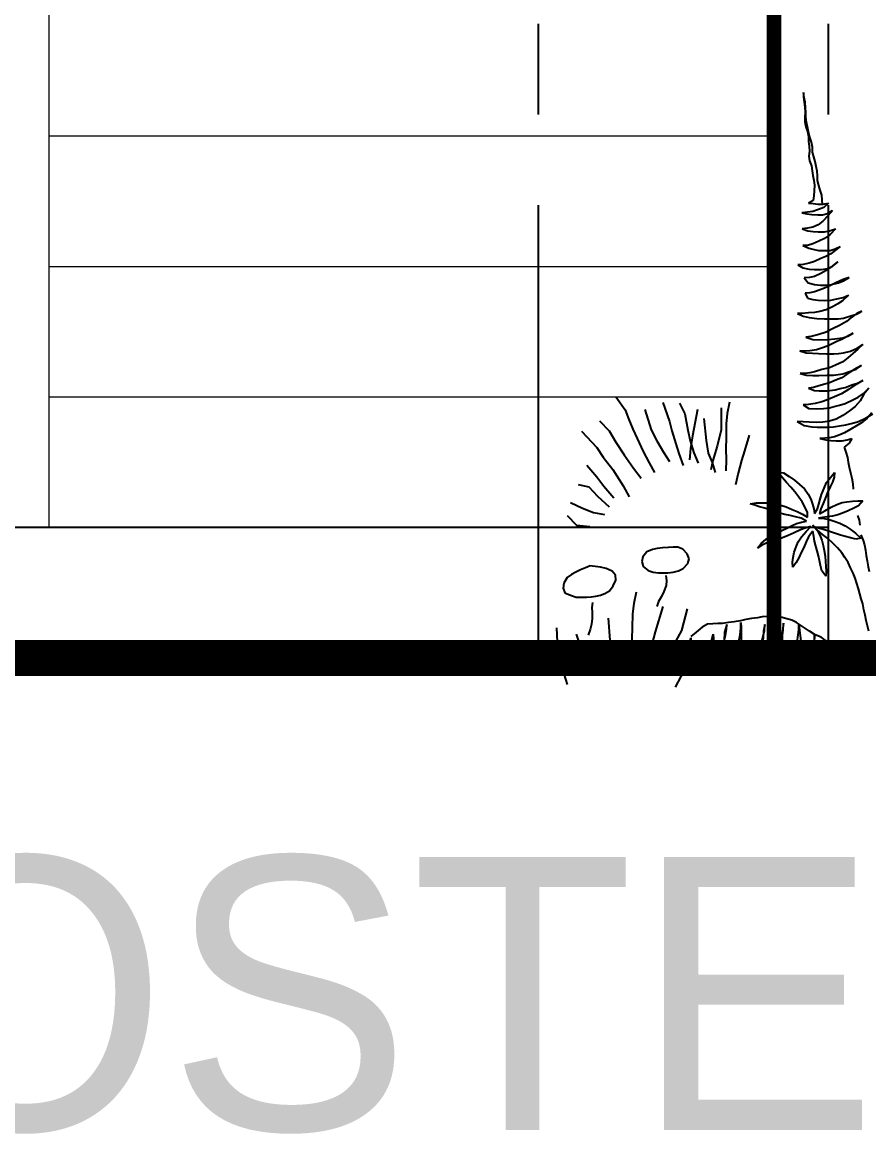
# Model space of a CAD drawing. Header units: metres. Extents: x -58 to 722, y -1100 to 345.
# Drawn here: x 24.324 to 25.492, y 103.315 to 104.849 of the extents above; entities that cross this region are included whole.
import ezdxf

# ---------------------------------------------------------------- set-up
doc = ezdxf.new("R2010")
doc.units = ezdxf.units.M
doc.header["$MEASUREMENT"] = 0
for name, pattern in [('CENTER2', [1.125, 0.75, -0.125, 0.125, -0.125]), ('CENTERX2', [4, 2.5, -0.5, 0.5, -0.5]), ('HIDDEN2', [0.1875, 0.125, -0.0625])]:
    doc.linetypes.add(name, pattern=pattern)
doc.layers.add('FSR_ARQ_002MURO', color=150, linetype='Continuous', lineweight=30)
for name, color, linetype in [('FSR_ARQ_005VEGETACION', 64, 'Continuous'), ('FSR_ARQ_007PROYECCIONES', 200, 'HIDDEN2'), ('FSR_ARQ_009ESCALERA', 40, 'Continuous'), ('FSR_ARQ_014TEXTOS', 142, 'Continuous'), ('FSR_ARQ_016EJES', 135, 'CENTER2')]:
    doc.layers.add(name, color=color, linetype=linetype)
doc.styles.add('ESPACIOS', font='GOTHIC.TTF')

# ---------------------------------------------------------------- blocks, each defined once
blk = doc.blocks.new('arbustos 01')
at = {"layer": 'FSR_ARQ_005VEGETACION', "color": 103}
for p, q in [((189.2537, -31.2248), (189.2548, -31.2167)), ((189.2548, -31.2167), (189.2551, -31.2241)), ((189.2515, -31.247), (189.2516, -31.2398)), ((189.2516, -31.2398), (189.2526, -31.2319)), ((189.2528, -31.2396), (189.2525, -31.2471)), ((189.2526, -31.2319), (189.2537, -31.2248)), ((189.2539, -31.2319), (189.2528, -31.2396)), ((189.2551, -31.2241), (189.2539, -31.2319)), ((189.2505, -31.2622), (189.2514, -31.2545)), ((189.2514, -31.2545), (189.2515, -31.247)), ((189.2525, -31.2471), (189.253, -31.2545)), ((189.253, -31.2545), (189.2529, -31.262)), ((189.2472, -31.2773), (189.2486, -31.2698)), ((189.2486, -31.2698), (189.2505, -31.2622)), ((189.2512, -31.2695), (189.2489, -31.2768)), ((189.2529, -31.262), (189.2512, -31.2695)), ((189.2427, -31.2933), (189.245, -31.2852)), ((189.245, -31.2852), (189.2472, -31.2773)), ((189.2472, -31.2845), (189.247, -31.2919)), ((189.2489, -31.2768), (189.2472, -31.2845)), ((189.2409, -31.3082), (189.2412, -31.3008)), ((189.2412, -31.3008), (189.2427, -31.2933)), ((189.2462, -31.2994), (189.2457, -31.3069)), ((189.2457, -31.3069), (189.2468, -31.3146)), ((189.247, -31.2919), (189.2462, -31.2994)), ((189.2355, -31.3302), (189.2372, -31.3228)), ((189.2372, -31.3228), (189.2393, -31.3154)), ((189.2393, -31.3154), (189.2409, -31.3082)), ((189.2459, -31.3218), (189.2425, -31.3292)), ((189.2468, -31.3146), (189.2459, -31.3218)), ((189.2336, -31.3449), (189.234, -31.3377)), ((189.234, -31.3377), (189.2355, -31.3302)), ((189.2416, -31.3368), (189.2405, -31.3443)), ((189.2425, -31.3292), (189.2416, -31.3368)), ((189.2312, -31.3595), (189.2332, -31.352)), ((189.2332, -31.352), (189.2336, -31.3449)), ((189.2392, -31.3516), (189.2382, -31.3591)), ((189.2382, -31.3591), (189.2388, -31.3678)), ((189.2405, -31.3443), (189.2392, -31.3516)), ((189.2263, -31.3817), (189.2269, -31.3745)), ((189.2269, -31.3745), (189.2295, -31.3669)), ((189.2295, -31.3669), (189.2312, -31.3595)), ((189.2388, -31.3678), (189.2392, -31.3755)), ((189.2392, -31.3755), (189.2403, -31.3827)), ((189.2246, -31.3883), (189.2168, -31.3865)), ((189.2168, -31.3865), (189.2239, -31.3931)), ((189.2239, -31.3931), (189.2319, -31.3961)), ((189.2327, -31.3879), (189.2246, -31.3883)), ((189.2257, -31.389), (189.2263, -31.3817)), ((189.2402, -31.387), (189.2327, -31.3879)), ((189.2474, -31.3868), (189.2402, -31.387)), ((189.2403, -31.3827), (189.2474, -31.3868)), ((189.2179, -31.4026), (189.2105, -31.3979)), ((189.2105, -31.3979), (189.2169, -31.4053)), ((189.2169, -31.4053), (189.2255, -31.414)), ((189.226, -31.4044), (189.2179, -31.4026)), ((189.2331, -31.4047), (189.226, -31.4044)), ((189.2319, -31.3961), (189.2407, -31.3992)), ((189.2419, -31.4041), (189.2331, -31.4047)), ((189.2407, -31.3992), (189.2488, -31.4005)), ((189.2497, -31.4032), (189.2419, -31.4041)), ((189.2488, -31.4005), (189.2576, -31.4014)), ((189.2576, -31.4014), (189.2497, -31.4032)), ((189.215, -31.4289), (189.206, -31.4259)), ((189.206, -31.4259), (189.2141, -31.4345)), ((189.2255, -31.414), (189.2326, -31.4197)), ((189.2326, -31.4197), (189.2407, -31.4233)), ((189.2407, -31.4233), (189.2489, -31.4249)), ((189.2571, -31.426), (189.2485, -31.4288)), ((189.2489, -31.4249), (189.2571, -31.426)), ((189.2141, -31.4345), (189.2227, -31.4408)), ((189.2229, -31.4305), (189.215, -31.4289)), ((189.2227, -31.4408), (189.2314, -31.445)), ((189.2323, -31.4308), (189.2229, -31.4305)), ((189.2403, -31.4301), (189.2323, -31.4308)), ((189.2485, -31.4288), (189.2403, -31.4301)), ((189.2066, -31.4568), (189.1985, -31.4531)), ((189.1985, -31.4531), (189.2057, -31.4587)), ((189.2057, -31.4587), (189.213, -31.4643)), ((189.2139, -31.459), (189.2066, -31.4568)), ((189.2221, -31.4594), (189.2139, -31.459)), ((189.2314, -31.4592), (189.2221, -31.4594)), ((189.2314, -31.445), (189.2404, -31.4489)), ((189.2387, -31.4579), (189.2314, -31.4592)), ((189.2468, -31.4557), (189.2387, -31.4579)), ((189.2404, -31.4489), (189.2486, -31.4517)), ((189.2558, -31.4513), (189.2468, -31.4557)), ((189.2486, -31.4517), (189.2558, -31.4513)), ((189.2102, -31.483), (189.2021, -31.4764)), ((189.2021, -31.4764), (189.2093, -31.4822)), ((189.213, -31.4643), (189.2205, -31.4683)), ((189.2205, -31.4683), (189.2285, -31.4717)), ((189.2285, -31.4717), (189.2382, -31.4761)), ((189.2382, -31.4761), (189.2463, -31.4786)), ((189.2093, -31.4822), (189.22, -31.49)), ((189.218, -31.4866), (189.2102, -31.483)), ((189.2272, -31.4882), (189.218, -31.4866)), ((189.22, -31.49), (189.2283, -31.4942)), ((189.2382, -31.4884), (189.2272, -31.4882)), ((189.2283, -31.4942), (189.2378, -31.4988)), ((189.2464, -31.488), (189.2382, -31.4884)), ((189.2463, -31.4786), (189.2554, -31.4806)), ((189.256, -31.486), (189.2464, -31.488)), ((189.2554, -31.4806), (189.2636, -31.4814)), ((189.2636, -31.4814), (189.256, -31.486)), ((189.1938, -31.5059), (189.185, -31.5008)), ((189.185, -31.5008), (189.1943, -31.5038)), ((189.2015, -31.5086), (189.1938, -31.5059)), ((189.1943, -31.5038), (189.2052, -31.509)), ((189.2139, -31.5116), (189.2015, -31.5086)), ((189.2052, -31.509), (189.2135, -31.513)), ((189.2212, -31.5122), (189.2139, -31.5116)), ((189.2288, -31.5123), (189.2212, -31.5122)), ((189.2382, -31.5113), (189.2288, -31.5123)), ((189.2378, -31.4988), (189.2455, -31.5006)), ((189.2478, -31.5087), (189.2382, -31.5113)), ((189.2455, -31.5006), (189.2539, -31.5012)), ((189.2539, -31.5012), (189.2478, -31.5087)), ((189.1943, -31.531), (189.186, -31.5275)), ((189.186, -31.5275), (189.1951, -31.5362)), ((189.2135, -31.513), (189.2227, -31.5167)), ((189.2227, -31.5167), (189.2309, -31.5202)), ((189.2309, -31.5202), (189.238, -31.5227)), ((189.238, -31.5227), (189.2452, -31.5239)), ((189.2452, -31.5239), (189.2525, -31.5245)), ((189.2525, -31.5245), (189.2488, -31.5323)), ((189.2039, -31.5334), (189.1943, -31.531)), ((189.1951, -31.5362), (189.2024, -31.5411)), ((189.2024, -31.5411), (189.2095, -31.5453)), ((189.2129, -31.5352), (189.2039, -31.5334)), ((189.2095, -31.5453), (189.2204, -31.55)), ((189.222, -31.5359), (189.2129, -31.5352)), ((189.2324, -31.5355), (189.222, -31.5359)), ((189.2404, -31.5342), (189.2324, -31.5355)), ((189.2488, -31.5323), (189.2404, -31.5342)), ((189.1738, -31.5566), (189.1656, -31.5524)), ((189.1656, -31.5524), (189.1731, -31.5559)), ((189.1731, -31.5559), (189.1821, -31.5623)), ((189.1809, -31.5591), (189.1738, -31.5566)), ((189.1935, -31.5627), (189.1809, -31.5591)), ((189.1821, -31.5623), (189.1892, -31.5681)), ((189.2019, -31.5638), (189.1935, -31.5627)), ((189.2204, -31.55), (189.2298, -31.5525)), ((189.2347, -31.5632), (189.2229, -31.5641)), ((189.2298, -31.5525), (189.2379, -31.5542)), ((189.246, -31.5618), (189.2347, -31.5632)), ((189.2379, -31.5542), (189.247, -31.555)), ((189.2555, -31.5597), (189.246, -31.5618)), ((189.247, -31.555), (189.2567, -31.5558)), ((189.2643, -31.5556), (189.2555, -31.5597)), ((189.2567, -31.5558), (189.2643, -31.5556)), ((189.1892, -31.5681), (189.1995, -31.5744)), ((189.1995, -31.5744), (189.2092, -31.5789)), ((189.2149, -31.5641), (189.2019, -31.5638)), ((189.2092, -31.5789), (189.2204, -31.5842)), ((189.2229, -31.5641), (189.2149, -31.5641)), ((189.1867, -31.5903), (189.179, -31.5859)), ((189.179, -31.5859), (189.1889, -31.5915)), ((189.1948, -31.5931), (189.1867, -31.5903)), ((189.1889, -31.5915), (189.196, -31.5955)), ((189.2068, -31.5948), (189.1948, -31.5931)), ((189.196, -31.5955), (189.2037, -31.5987)), ((189.2177, -31.5958), (189.2068, -31.5948)), ((189.2302, -31.596), (189.2177, -31.5958)), ((189.2204, -31.5842), (189.2313, -31.588)), ((189.2406, -31.5959), (189.2302, -31.596)), ((189.2313, -31.588), (189.2429, -31.5909)), ((189.2511, -31.592), (189.2406, -31.5959)), ((189.2429, -31.5909), (189.2511, -31.592)), ((189.1724, -31.609), (189.1638, -31.6031)), ((189.1638, -31.6031), (189.1717, -31.6106)), ((189.1717, -31.6106), (189.1791, -31.617)), ((189.1831, -31.6133), (189.1724, -31.609)), ((189.1938, -31.6163), (189.1831, -31.6133)), ((189.2037, -31.5987), (189.2161, -31.6047)), ((189.2161, -31.6047), (189.2242, -31.6079)), ((189.2242, -31.6079), (189.2351, -31.6113)), ((189.2351, -31.6113), (189.2454, -31.6129)), ((189.2454, -31.6129), (189.2525, -31.6136)), ((189.2607, -31.6131), (189.251, -31.6159)), ((189.2525, -31.6136), (189.2607, -31.6131)), ((189.1791, -31.617), (189.1864, -31.6231)), ((189.1864, -31.6231), (189.1945, -31.6297)), ((189.2012, -31.6173), (189.1938, -31.6163)), ((189.1945, -31.6297), (189.2056, -31.6351)), ((189.2084, -31.6177), (189.2012, -31.6173)), ((189.2196, -31.6177), (189.2084, -31.6177)), ((189.2318, -31.617), (189.2196, -31.6177)), ((189.241, -31.6165), (189.2318, -31.617)), ((189.251, -31.6159), (189.241, -31.6165)), ((189.1744, -31.6409), (189.1662, -31.6355)), ((189.1662, -31.6355), (189.1737, -31.6398)), ((189.1737, -31.6398), (189.1852, -31.6468)), ((189.1844, -31.6448), (189.1744, -31.6409)), ((189.1944, -31.6482), (189.1844, -31.6448)), ((189.1852, -31.6468), (189.1964, -31.6542)), ((189.2016, -31.6493), (189.1944, -31.6482)), ((189.2056, -31.6351), (189.2149, -31.6389)), ((189.2149, -31.6389), (189.227, -31.6419)), ((189.227, -31.6419), (189.2379, -31.645)), ((189.2379, -31.645), (189.2451, -31.6468)), ((189.2451, -31.6468), (189.2526, -31.6477)), ((189.2598, -31.648), (189.2505, -31.6501)), ((189.2526, -31.6477), (189.2598, -31.648)), ((189.172, -31.6624), (189.164, -31.6587)), ((189.164, -31.6587), (189.1761, -31.6659)), ((189.1792, -31.6647), (189.172, -31.6624)), ((189.1761, -31.6659), (189.1859, -31.6723)), ((189.1912, -31.669), (189.1792, -31.6647)), ((189.1964, -31.6542), (189.2042, -31.6577)), ((189.2089, -31.6502), (189.2016, -31.6493)), ((189.2042, -31.6577), (189.2151, -31.6619)), ((189.2192, -31.6505), (189.2089, -31.6502)), ((189.2151, -31.6619), (189.2223, -31.6639)), ((189.2313, -31.6507), (189.2192, -31.6505)), ((189.2223, -31.6639), (189.2316, -31.6668)), ((189.2407, -31.6508), (189.2313, -31.6507)), ((189.2505, -31.6501), (189.2407, -31.6508)), ((189.1631, -31.6787), (189.155, -31.6705)), ((189.155, -31.6705), (189.1622, -31.6795)), ((189.1622, -31.6795), (189.1682, -31.6897)), ((189.1709, -31.6841), (189.1631, -31.6787)), ((189.1859, -31.6723), (189.1968, -31.679)), ((189.1987, -31.671), (189.1912, -31.669)), ((189.1968, -31.679), (189.2073, -31.6834)), ((189.2066, -31.6726), (189.1987, -31.671)), ((189.2184, -31.6743), (189.2066, -31.6726)), ((189.2308, -31.6746), (189.2184, -31.6743)), ((189.2382, -31.6741), (189.2308, -31.6746)), ((189.2316, -31.6668), (189.2396, -31.6691)), ((189.2473, -31.6704), (189.2382, -31.6741)), ((189.2396, -31.6691), (189.2473, -31.6704)), ((189.1682, -31.6897), (189.1755, -31.6982)), ((189.1782, -31.6878), (189.1709, -31.6841)), ((189.1755, -31.6982), (189.1844, -31.7048)), ((189.1911, -31.6939), (189.1782, -31.6878)), ((189.1996, -31.6964), (189.1911, -31.6939)), ((189.2079, -31.6986), (189.1996, -31.6964)), ((189.2073, -31.6834), (189.2195, -31.6885)), ((189.2153, -31.7002), (189.2079, -31.6986)), ((189.2195, -31.6885), (189.2267, -31.691)), ((189.2267, -31.691), (189.2372, -31.694)), ((189.2372, -31.694), (189.247, -31.6954)), ((189.2553, -31.696), (189.2469, -31.7015)), ((189.247, -31.6954), (189.2553, -31.696)), ((189.1561, -31.7143), (189.1488, -31.7098)), ((189.15, -31.7083), (189.1574, -31.7162)), ((189.1641, -31.7184), (189.1561, -31.7143)), ((189.1574, -31.7162), (189.1659, -31.7232)), ((189.1844, -31.7048), (189.1944, -31.7124)), ((189.1944, -31.7124), (189.2049, -31.7177)), ((189.224, -31.7014), (189.2153, -31.7002)), ((189.2353, -31.7017), (189.224, -31.7014)), ((189.2469, -31.7015), (189.2353, -31.7017)), ((189.1719, -31.7217), (189.1641, -31.7184)), ((189.1659, -31.7232), (189.1739, -31.7281)), ((189.1818, -31.7244), (189.1719, -31.7217)), ((189.1901, -31.7264), (189.1818, -31.7244)), ((189.1997, -31.7281), (189.1901, -31.7264)), ((189.2089, -31.7296), (189.1997, -31.7281)), ((189.2049, -31.7177), (189.2148, -31.7211)), ((189.2176, -31.73), (189.2089, -31.7296)), ((189.2148, -31.7211), (189.2252, -31.7224)), ((189.2268, -31.7302), (189.2176, -31.73)), ((189.2252, -31.7224), (189.2355, -31.7227)), ((189.2342, -31.7299), (189.2268, -31.7302)), ((189.2421, -31.7293), (189.2342, -31.7299)), ((189.2355, -31.7227), (189.2461, -31.7225)), ((189.2541, -31.7273), (189.2421, -31.7293)), ((189.2461, -31.7225), (189.2553, -31.722)), ((189.2646, -31.7214), (189.2541, -31.7273)), ((189.2553, -31.722), (189.2646, -31.7214))]:
    blk.add_line(p, q, dxfattribs=at)
at = {"layer": 'FSR_ARQ_005VEGETACION', "color": 104}
for p, q in [((189.3684, -31.6917), (189.3717, -31.709)), ((189.4449, -31.6932), (189.4369, -31.7097)), ((189.4707, -31.6923), (189.4602, -31.7214)), ((189.5421, -31.6843), (189.5284, -31.7034)), ((189.3717, -31.709), (189.3735, -31.725)), ((189.381, -31.7002), (189.381, -31.7343)), ((189.4077, -31.7169), (189.4041, -31.7505)), ((189.4175, -31.703), (189.425, -31.7433)), ((189.4369, -31.7097), (189.4322, -31.7345)), ((189.4979, -31.703), (189.4882, -31.7344)), ((189.5284, -31.7034), (189.5225, -31.7185)), ((189.1739, -31.7281), (189.1823, -31.733)), ((189.1823, -31.733), (189.1922, -31.7387)), ((189.3735, -31.725), (189.3737, -31.7464)), ((189.4602, -31.7214), (189.4565, -31.7358)), ((189.5167, -31.7329), (189.5101, -31.7473)), ((189.5225, -31.7185), (189.5167, -31.7329)), ((189.5676, -31.7205), (189.5526, -31.7358)), ((189.1879, -31.7493), (189.1808, -31.7473)), ((189.1808, -31.7473), (189.1851, -31.7547)), ((189.1956, -31.7508), (189.1879, -31.7493)), ((189.1922, -31.7387), (189.1993, -31.7417)), ((189.2047, -31.7509), (189.1956, -31.7508)), ((189.1993, -31.7417), (189.2075, -31.7449)), ((189.2129, -31.7507), (189.2047, -31.7509)), ((189.2075, -31.7449), (189.2148, -31.7464)), ((189.2209, -31.7496), (189.2129, -31.7507)), ((189.2148, -31.7464), (189.2223, -31.747)), ((189.2297, -31.7475), (189.2209, -31.7496)), ((189.2223, -31.747), (189.2297, -31.7475)), ((189.3382, -31.7421), (189.3453, -31.7663)), ((189.3737, -31.7464), (189.374, -31.7631)), ((189.381, -31.7343), (189.3873, -31.7593)), ((189.4041, -31.7505), (189.4009, -31.7698)), ((189.4284, -31.7511), (189.4231, -31.7696)), ((189.425, -31.7433), (189.428, -31.7627)), ((189.4322, -31.7345), (189.4284, -31.7511)), ((189.4565, -31.7358), (189.4505, -31.7558)), ((189.4796, -31.7508), (189.4695, -31.7686)), ((189.4882, -31.7344), (189.4796, -31.7508)), ((189.5101, -31.7473), (189.5007, -31.7672)), ((189.5526, -31.7358), (189.5426, -31.7529)), ((189.5951, -31.736), (189.5715, -31.7611)), ((189.1851, -31.7547), (189.1927, -31.7608)), ((189.1901, -31.7682), (189.1877, -31.7765)), ((189.1927, -31.7608), (189.1901, -31.7682)), ((189.3453, -31.7663), (189.3498, -31.781)), ((189.374, -31.7631), (189.3736, -31.7804)), ((189.3873, -31.7593), (189.3938, -31.781)), ((189.428, -31.7627), (189.4297, -31.7801)), ((189.4505, -31.7558), (189.446, -31.7702)), ((189.5007, -31.7672), (189.4913, -31.785)), ((189.5426, -31.7529), (189.5297, -31.7727)), ((189.5715, -31.7611), (189.5621, -31.7762)), ((189.1863, -31.7839), (189.185, -31.7912)), ((189.1877, -31.7765), (189.1863, -31.7839)), ((189.3498, -31.781), (189.3549, -31.8005)), ((189.3736, -31.7804), (189.374, -31.797)), ((189.395, -31.7842), (189.3905, -31.7994)), ((189.3938, -31.781), (189.3969, -31.7956)), ((189.4009, -31.7698), (189.395, -31.7842)), ((189.4231, -31.7696), (189.4165, -31.7854)), ((189.446, -31.7702), (189.4394, -31.7888)), ((189.4695, -31.7686), (189.4602, -31.7829)), ((189.4913, -31.785), (189.4834, -31.7994)), ((189.5297, -31.7727), (189.5154, -31.7931)), ((189.5621, -31.7762), (189.5472, -31.7952)), ((189.183, -31.8002), (189.1808, -31.8084)), ((189.185, -31.7912), (189.183, -31.8002)), ((189.2133, -31.8071), (189.2072, -31.7995)), ((189.2072, -31.7995), (189.2077, -31.8067)), ((189.2854, -31.8002), (189.2768, -31.8055)), ((189.2938, -31.7998), (189.2854, -31.8002)), ((189.2873, -31.8076), (189.2938, -31.7998)), ((189.3549, -31.8005), (189.3594, -31.8186)), ((189.5154, -31.7931), (189.5039, -31.8081)), ((189.5472, -31.7952), (189.5314, -31.8198)), ((189.5872, -31.7885), (189.5715, -31.8062)), ((189.1795, -31.8168), (189.1787, -31.8251)), ((189.1808, -31.8084), (189.1795, -31.8168)), ((189.2077, -31.8067), (189.2107, -31.8144)), ((189.2107, -31.8144), (189.2141, -31.8217)), ((189.2194, -31.8151), (189.2133, -31.8071)), ((189.2234, -31.8237), (189.2194, -31.8151)), ((189.261, -31.818), (189.2535, -31.8246)), ((189.2685, -31.8113), (189.261, -31.818)), ((189.2768, -31.8055), (189.2685, -31.8113)), ((189.2744, -31.8221), (189.281, -31.8149)), ((189.281, -31.8149), (189.2873, -31.8076)), ((189.5715, -31.8062), (189.5608, -31.8205)), ((189.6002, -31.8181), (189.5841, -31.8216)), ((189.2141, -31.8217), (189.2181, -31.8304)), ((189.2181, -31.8304), (189.2215, -31.8395)), ((189.2272, -31.8332), (189.2234, -31.8237)), ((189.2294, -31.8407), (189.2272, -31.8332)), ((189.2478, -31.8326), (189.2435, -31.8403)), ((189.2535, -31.8246), (189.2478, -31.8326)), ((189.2622, -31.8373), (189.2681, -31.8294)), ((189.2681, -31.8294), (189.2744, -31.8221)), ((189.5314, -31.8198), (189.522, -31.8369)), ((189.5608, -31.8205), (189.5458, -31.8382)), ((189.5707, -31.8358), (189.553, -31.852)), ((189.5841, -31.8216), (189.5707, -31.8358)), ((189.1716, -31.843), (189.1637, -31.843)), ((189.1637, -31.843), (189.1706, -31.8508)), ((189.1706, -31.8508), (189.178, -31.8542)), ((189.1799, -31.8435), (189.1716, -31.843)), ((189.1883, -31.8445), (189.1799, -31.8435)), ((189.1956, -31.8458), (189.1883, -31.8445)), ((189.2038, -31.8487), (189.1956, -31.8458)), ((189.2126, -31.8525), (189.2038, -31.8487)), ((189.2221, -31.8582), (189.2126, -31.8525)), ((189.2215, -31.8395), (189.2248, -31.8472)), ((189.2248, -31.8472), (189.2281, -31.8551)), ((189.2312, -31.8479), (189.2294, -31.8407)), ((189.2333, -31.8552), (189.2312, -31.8479)), ((189.241, -31.848), (189.2391, -31.8554)), ((189.2435, -31.8403), (189.241, -31.848)), ((189.249, -31.8608), (189.2523, -31.8534)), ((189.2523, -31.8534), (189.2568, -31.8448)), ((189.2568, -31.8448), (189.2622, -31.8373)), ((189.2817, -31.8523), (189.2721, -31.8561)), ((189.2897, -31.8496), (189.2817, -31.8523)), ((189.2989, -31.8473), (189.2897, -31.8496)), ((189.3088, -31.8461), (189.2989, -31.8473)), ((189.3186, -31.8459), (189.3088, -31.8461)), ((189.3143, -31.8545), (189.3222, -31.852)), ((189.3273, -31.8462), (189.3186, -31.8459)), ((189.3222, -31.852), (189.3294, -31.8499)), ((189.3366, -31.8476), (189.3273, -31.8462)), ((189.3294, -31.8499), (189.3366, -31.8476)), ((189.6123, -31.8454), (189.5937, -31.8544)), ((189.1721, -31.8653), (189.1697, -31.8728)), ((189.178, -31.8542), (189.1862, -31.8581)), ((189.1862, -31.8581), (189.1949, -31.8618)), ((189.1949, -31.8618), (189.2024, -31.8643)), ((189.2024, -31.8643), (189.2107, -31.8664)), ((189.2107, -31.8664), (189.2184, -31.8675)), ((189.2233, -31.8702), (189.2158, -31.8716)), ((189.2184, -31.8675), (189.2258, -31.8684)), ((189.2303, -31.8629), (189.2221, -31.8582)), ((189.2318, -31.8697), (189.2233, -31.8702)), ((189.2258, -31.8684), (189.2318, -31.8697)), ((189.2281, -31.8551), (189.2303, -31.8629)), ((189.2381, -31.8626), (189.2333, -31.8552)), ((189.2391, -31.8554), (189.2381, -31.8626)), ((189.249, -31.868), (189.249, -31.8608)), ((189.2564, -31.8637), (189.249, -31.868)), ((189.2504, -31.8744), (189.2585, -31.8697)), ((189.2647, -31.8595), (189.2564, -31.8637)), ((189.2585, -31.8697), (189.2672, -31.8675)), ((189.2721, -31.8561), (189.2647, -31.8595)), ((189.2672, -31.8675), (189.2756, -31.8657)), ((189.2756, -31.8657), (189.2833, -31.8641)), ((189.2833, -31.8641), (189.2911, -31.8621)), ((189.2911, -31.8621), (189.2988, -31.8597)), ((189.2988, -31.8597), (189.3068, -31.8569)), ((189.3068, -31.8569), (189.3143, -31.8545)), ((189.5769, -31.861), (189.5602, -31.8641)), ((189.5937, -31.8544), (189.5769, -31.861)), ((189.6174, -31.8656), (189.6028, -31.8803)), ((189.1697, -31.8728), (189.1688, -31.8802)), ((189.1836, -31.8863), (189.1752, -31.8927)), ((189.191, -31.8816), (189.1836, -31.8863)), ((189.199, -31.8771), (189.191, -31.8816)), ((189.2079, -31.874), (189.199, -31.8771)), ((189.2158, -31.8716), (189.2079, -31.874)), ((189.2226, -31.8877), (189.2303, -31.8855)), ((189.2303, -31.8855), (189.2375, -31.8832)), ((189.2338, -31.8877), (189.2404, -31.8805)), ((189.2404, -31.8805), (189.2342, -31.888)), ((189.251, -31.8899), (189.2437, -31.8822)), ((189.2437, -31.8822), (189.2521, -31.8849)), ((189.258, -31.8758), (189.2504, -31.8744)), ((189.2521, -31.8849), (189.2595, -31.8877)), ((189.2656, -31.878), (189.258, -31.8758)), ((189.2733, -31.8813), (189.2656, -31.878)), ((189.2806, -31.885), (189.2733, -31.8813)), ((189.2883, -31.8885), (189.2806, -31.885)), ((189.6028, -31.8803), (189.5826, -31.8826)), ((189.1636, -31.9036), (189.1615, -31.9107)), ((189.1668, -31.8954), (189.1636, -31.9036)), ((189.1752, -31.8927), (189.1671, -31.9002)), ((189.1671, -31.9002), (189.1746, -31.9019)), ((189.1746, -31.9019), (189.1828, -31.8997)), ((189.1828, -31.8997), (189.1905, -31.8975)), ((189.1905, -31.8975), (189.1982, -31.8955)), ((189.1982, -31.8955), (189.2059, -31.8933)), ((189.2059, -31.8933), (189.2151, -31.8902)), ((189.2097, -31.9077), (189.2177, -31.9008)), ((189.2151, -31.8902), (189.2226, -31.8877)), ((189.2177, -31.9008), (189.2256, -31.8947)), ((189.2269, -31.9032), (189.2248, -31.9117)), ((189.2256, -31.8947), (189.2338, -31.8877)), ((189.2297, -31.8959), (189.2269, -31.9032)), ((189.2342, -31.888), (189.2297, -31.8959)), ((189.2379, -31.9051), (189.2393, -31.8977)), ((189.2393, -31.8977), (189.2405, -31.8897)), ((189.2405, -31.8897), (189.247, -31.8983)), ((189.247, -31.8983), (189.2507, -31.9061)), ((189.2578, -31.8984), (189.251, -31.8899)), ((189.263, -31.9058), (189.2578, -31.8984)), ((189.2595, -31.8877), (189.269, -31.892)), ((189.269, -31.892), (189.2782, -31.8963)), ((189.2782, -31.8963), (189.2871, -31.8996)), ((189.2871, -31.8996), (189.2955, -31.9026)), ((189.2967, -31.8927), (189.2883, -31.8885)), ((189.2955, -31.9026), (189.3031, -31.9051)), ((189.3048, -31.8973), (189.2967, -31.8927)), ((189.312, -31.9016), (189.3048, -31.8973)), ((189.3198, -31.9082), (189.312, -31.9016)), ((189.16, -31.9186), (189.159, -31.9266)), ((189.1615, -31.9107), (189.16, -31.9186)), ((189.1964, -31.9225), (189.2029, -31.9153)), ((189.2029, -31.9153), (189.2097, -31.9077)), ((189.2234, -31.9193), (189.2219, -31.9278)), ((189.2248, -31.9117), (189.2234, -31.9193)), ((189.2318, -31.9274), (189.2339, -31.9199)), ((189.2339, -31.9199), (189.2359, -31.9126)), ((189.2359, -31.9126), (189.2379, -31.9051)), ((189.2507, -31.9061), (189.2545, -31.9148)), ((189.2545, -31.9148), (189.2584, -31.9221)), ((189.2663, -31.9133), (189.263, -31.9058)), ((189.269, -31.9216), (189.2663, -31.9133)), ((189.271, -31.9299), (189.269, -31.9216)), ((189.3031, -31.9051), (189.3105, -31.9076)), ((189.3105, -31.9076), (189.3178, -31.9104)), ((189.3178, -31.9104), (189.3252, -31.9156)), ((189.3252, -31.9156), (189.3198, -31.9082)), ((189.4334, -31.9244), (189.4401, -31.917)), ((189.4401, -31.917), (189.4473, -31.9141)), ((189.4473, -31.9141), (189.4548, -31.9142)), ((189.4548, -31.9142), (189.4619, -31.9144)), ((189.4625, -31.9144), (189.4708, -31.9149)), ((189.4708, -31.9149), (189.4793, -31.9159)), ((189.4793, -31.9159), (189.4866, -31.9175)), ((189.4866, -31.9175), (189.495, -31.9211)), ((189.495, -31.9211), (189.5014, -31.9289)), ((189.1575, -31.935), (189.1559, -31.9442)), ((189.159, -31.9266), (189.1575, -31.935)), ((189.1831, -31.9458), (189.1866, -31.9377)), ((189.1866, -31.9377), (189.1916, -31.9298)), ((189.1916, -31.9298), (189.1964, -31.9225)), ((189.221, -31.936), (189.2205, -31.9432)), ((189.2219, -31.9278), (189.221, -31.936)), ((189.229, -31.9422), (189.2302, -31.9345)), ((189.2302, -31.9345), (189.2318, -31.9274)), ((189.2584, -31.9221), (189.2623, -31.9303)), ((189.2623, -31.9303), (189.2663, -31.9375)), ((189.2663, -31.9375), (189.2712, -31.9449)), ((189.272, -31.9371), (189.271, -31.9299)), ((189.2712, -31.9449), (189.272, -31.9371)), ((189.4304, -31.9318), (189.4334, -31.9244)), ((189.4322, -31.9391), (189.4304, -31.9318)), ((189.5029, -31.9362), (189.5005, -31.9435)), ((189.5014, -31.9289), (189.5029, -31.9362)), ((189.1559, -31.9442), (189.1544, -31.9513)), ((189.1759, -31.9615), (189.179, -31.9541)), ((189.179, -31.9541), (189.1831, -31.9458)), ((189.2205, -31.9432), (189.2203, -31.951)), ((189.2203, -31.951), (189.2208, -31.9583)), ((189.2208, -31.9583), (189.227, -31.9503)), ((189.227, -31.9503), (189.229, -31.9422)), ((189.4393, -31.9468), (189.4322, -31.9391)), ((189.4467, -31.9506), (189.4393, -31.9468)), ((189.4546, -31.9524), (189.4467, -31.9506)), ((189.4627, -31.9535), (189.4546, -31.9524)), ((189.4698, -31.9536), (189.4627, -31.9535)), ((189.4771, -31.9532), (189.4698, -31.9536)), ((189.4852, -31.9523), (189.4771, -31.9532)), ((189.4929, -31.9496), (189.4852, -31.9523)), ((189.5005, -31.9435), (189.4929, -31.9496)), ((189.5432, -31.9572), (189.5484, -31.9507)), ((189.5484, -31.9507), (189.5572, -31.9467)), ((189.5572, -31.9467), (189.5661, -31.9446)), ((189.5661, -31.9446), (189.5744, -31.9437)), ((189.5744, -31.9437), (189.5823, -31.9429)), ((189.582, -31.9429), (189.5892, -31.9455)), ((189.5892, -31.9455), (189.5967, -31.9487)), ((189.5967, -31.9487), (189.6038, -31.9522)), ((189.6038, -31.9522), (189.6105, -31.956)), ((189.1707, -31.978), (189.1731, -31.9697)), ((189.1731, -31.9697), (189.1759, -31.9615)), ((189.4658, -31.9576), (189.4647, -31.9651)), ((189.4647, -31.9651), (189.4654, -31.9727)), ((189.4654, -31.9727), (189.4689, -31.9818)), ((189.5425, -31.9647), (189.5432, -31.9572)), ((189.5466, -31.9732), (189.5425, -31.9647)), ((189.6105, -31.956), (189.617, -31.9605)), ((189.617, -31.9605), (189.6221, -31.9691)), ((189.6221, -31.9691), (189.6234, -31.9771)), ((189.1664, -31.9931), (189.1685, -31.9855)), ((189.1685, -31.9855), (189.1707, -31.978)), ((189.4689, -31.9818), (189.4726, -31.9896)), ((189.4726, -31.9896), (189.4771, -31.9975)), ((189.5114, -31.983), (189.515, -32.0002)), ((189.5524, -31.981), (189.5466, -31.9732)), ((189.5594, -31.9852), (189.5524, -31.981)), ((189.5661, -31.9875), (189.5594, -31.9852)), ((189.5731, -31.989), (189.5661, -31.9875)), ((189.5802, -31.9901), (189.5731, -31.989)), ((189.6122, -31.9879), (189.6034, -31.9905)), ((189.621, -31.9839), (189.6122, -31.9879)), ((189.6234, -31.9771), (189.621, -31.9839)), ((189.1622, -32.0103), (189.1642, -32.0012)), ((189.1642, -32.0012), (189.1664, -31.9931)), ((189.4705, -32.0048), (189.4821, -32.0441)), ((189.4705, -32.0048), (189.4821, -32.0441)), ((189.4771, -31.9975), (189.4797, -32.0048)), ((189.515, -32.0002), (189.517, -32.0161)), ((189.5786, -31.9987), (189.5795, -32.0068)), ((189.5786, -31.9987), (189.5795, -32.0068)), ((189.5795, -32.0068), (189.5791, -32.0141)), ((189.5795, -32.0068), (189.5791, -32.0141)), ((189.5876, -31.9906), (189.5802, -31.9901)), ((189.595, -31.9906), (189.5876, -31.9906)), ((189.6034, -31.9905), (189.595, -31.9906)), ((189.1586, -32.0266), (189.1603, -32.0184)), ((189.1603, -32.0184), (189.1622, -32.0103)), ((189.2803, -32.0239), (189.2878, -32.0218)), ((189.2878, -32.0218), (189.2952, -32.0211)), ((189.2952, -32.0211), (189.3034, -32.0205)), ((189.3034, -32.0205), (189.3108, -32.0206)), ((189.3108, -32.0206), (189.3182, -32.0207)), ((189.3182, -32.0207), (189.3256, -32.0223)), ((189.3256, -32.0223), (189.3345, -32.0232)), ((189.3345, -32.0232), (189.3434, -32.0248)), ((189.4334, -32.0087), (189.4419, -32.0417)), ((189.4334, -32.0087), (189.4419, -32.0417)), ((189.517, -32.0161), (189.5177, -32.0376)), ((189.5541, -32.0231), (189.5516, -32.0567)), ((189.5541, -32.0231), (189.5516, -32.0567)), ((189.5791, -32.0141), (189.5789, -32.0234)), ((189.5791, -32.0141), (189.5789, -32.0234)), ((189.5789, -32.0234), (189.5798, -32.0322)), ((189.5789, -32.0234), (189.5798, -32.0322)), ((189.1547, -32.0427), (189.1567, -32.0347)), ((189.1567, -32.0347), (189.1586, -32.0266)), ((189.2459, -32.0427), (189.2549, -32.0369)), ((189.2549, -32.0369), (189.2654, -32.0296)), ((189.262, -32.0318), (189.261, -32.0411)), ((189.2619, -32.0408), (189.262, -32.0318)), ((189.263, -32.0487), (189.2619, -32.0408)), ((189.2654, -32.0296), (189.2729, -32.026)), ((189.2729, -32.026), (189.2803, -32.0239)), ((189.2863, -32.0418), (189.2855, -32.0306)), ((189.2855, -32.0306), (189.2872, -32.0421)), ((189.3149, -32.0416), (189.3144, -32.0325)), ((189.3144, -32.0325), (189.3161, -32.0428)), ((189.3434, -32.0248), (189.3515, -32.0271)), ((189.3506, -32.0372), (189.3504, -32.0457)), ((189.351, -32.0297), (189.3506, -32.0372)), ((189.3508, -32.0378), (189.351, -32.0297)), ((189.3519, -32.0484), (189.3508, -32.0378)), ((189.3515, -32.0271), (189.3612, -32.0287)), ((189.3612, -32.0287), (189.3701, -32.0296)), ((189.3701, -32.0296), (189.379, -32.0312)), ((189.3728, -32.0405), (189.3726, -32.0327)), ((189.3726, -32.0327), (189.3758, -32.0445)), ((189.3745, -32.0493), (189.3728, -32.0405)), ((189.379, -32.0312), (189.3864, -32.0313)), ((189.3864, -32.0313), (189.3938, -32.0314)), ((189.3938, -32.0314), (189.402, -32.0322)), ((189.402, -32.0322), (189.4101, -32.0368)), ((189.4101, -32.0368), (189.4196, -32.0444)), ((189.5177, -32.0376), (189.5183, -32.0542)), ((189.5798, -32.0322), (189.5821, -32.0402)), ((189.5798, -32.0322), (189.5821, -32.0402)), ((189.5821, -32.0402), (189.585, -32.049)), ((189.5821, -32.0402), (189.585, -32.049)), ((189.6335, -32.0376), (189.6321, -32.0704)), ((189.6335, -32.0376), (189.6321, -32.0704)), ((189.2182, -32.0594), (189.228, -32.0522)), ((189.228, -32.0522), (189.2369, -32.0486)), ((189.2369, -32.0486), (189.2459, -32.0427)), ((189.2378, -32.0568), (189.2379, -32.049)), ((189.2386, -32.064), (189.2378, -32.0568)), ((189.2379, -32.049), (189.2387, -32.0595)), ((189.2602, -32.0499), (189.2583, -32.0619)), ((189.261, -32.0411), (189.2602, -32.0499)), ((189.2646, -32.0596), (189.263, -32.0487)), ((189.2892, -32.0515), (189.2863, -32.0418)), ((189.2872, -32.0421), (189.2876, -32.052)), ((189.2876, -32.052), (189.2878, -32.0614)), ((189.2932, -32.0609), (189.2892, -32.0515)), ((189.3163, -32.0488), (189.3149, -32.0416)), ((189.3161, -32.0428), (189.3169, -32.0509)), ((189.3189, -32.0585), (189.3163, -32.0488)), ((189.3169, -32.0509), (189.3171, -32.0594)), ((189.3503, -32.0538), (189.3502, -32.0616)), ((189.3504, -32.0457), (189.3503, -32.0538)), ((189.3536, -32.0563), (189.3519, -32.0484)), ((189.3562, -32.0638), (189.3536, -32.0563)), ((189.3765, -32.0575), (189.3745, -32.0493)), ((189.3758, -32.0445), (189.3765, -32.0572)), ((189.3765, -32.0572), (189.3764, -32.0665)), ((189.3788, -32.0653), (189.3765, -32.0575)), ((189.3935, -32.0472), (189.3928, -32.055)), ((189.3928, -32.055), (189.393, -32.0658)), ((189.3952, -32.0562), (189.3935, -32.0472)), ((189.3963, -32.065), (189.3952, -32.0562)), ((189.4196, -32.0444), (189.4277, -32.0512)), ((189.4278, -32.053), (189.4277, -32.0603)), ((189.4289, -32.0612), (189.4278, -32.053)), ((189.4419, -32.0417), (189.4544, -32.0643)), ((189.4419, -32.0417), (189.4544, -32.0643)), ((189.4821, -32.0441), (189.4872, -32.0631)), ((189.4821, -32.0441), (189.4872, -32.0631)), ((189.5183, -32.0542), (189.5182, -32.0716)), ((189.5516, -32.0567), (189.549, -32.0761)), ((189.5516, -32.0567), (189.549, -32.0761)), ((189.6035, -32.0472), (189.5979, -32.0641)), ((189.6035, -32.0472), (189.5979, -32.0641)), ((189.1949, -32.0777), (189.2024, -32.0733)), ((189.2024, -32.0733), (189.2107, -32.0675)), ((189.2068, -32.0793), (189.2038, -32.072)), ((189.2107, -32.0675), (189.2182, -32.0594)), ((189.2162, -32.0719), (189.2146, -32.0791)), ((189.2163, -32.0628), (189.2162, -32.0719)), ((189.2165, -32.0707), (189.2163, -32.0628)), ((189.2191, -32.078), (189.2165, -32.0707)), ((189.2424, -32.0753), (189.2386, -32.064)), ((189.2387, -32.0595), (189.2392, -32.0668)), ((189.2392, -32.0668), (189.2391, -32.077)), ((189.2566, -32.0715), (189.2544, -32.0805)), ((189.2583, -32.0619), (189.2566, -32.0715)), ((189.2681, -32.0708), (189.2646, -32.0596)), ((189.2745, -32.0841), (189.2681, -32.0708)), ((189.2877, -32.0695), (189.2867, -32.0771)), ((189.2878, -32.0614), (189.2877, -32.0695)), ((189.3042, -32.0752), (189.2932, -32.0609)), ((189.3169, -32.0702), (189.3129, -32.078)), ((189.3171, -32.0594), (189.3169, -32.0702)), ((189.3218, -32.0664), (189.3189, -32.0585)), ((189.3265, -32.0737), (189.3218, -32.0664)), ((189.3382, -32.0829), (189.3265, -32.0737)), ((189.3417, -32.0668), (189.3491, -32.0728)), ((189.3498, -32.0698), (189.347, -32.0776)), ((189.3491, -32.0728), (189.3572, -32.0796)), ((189.3502, -32.0616), (189.3498, -32.0698)), ((189.3639, -32.076), (189.3562, -32.0638)), ((189.3764, -32.0665), (189.3724, -32.0752)), ((189.3817, -32.0726), (189.3788, -32.0653)), ((189.3897, -32.0821), (189.3817, -32.0726)), ((189.3926, -32.0746), (189.3897, -32.0821)), ((189.393, -32.0658), (189.3926, -32.0746)), ((189.3998, -32.0756), (189.3963, -32.065)), ((189.412, -32.0599), (189.4249, -32.0816)), ((189.412, -32.0599), (189.4249, -32.0816)), ((189.4279, -32.0675), (189.4275, -32.0766)), ((189.4277, -32.0603), (189.4279, -32.0675)), ((189.4303, -32.0685), (189.4289, -32.0612)), ((189.4544, -32.0643), (189.4661, -32.0836)), ((189.4544, -32.0643), (189.4661, -32.0836)), ((189.4872, -32.0631), (189.4907, -32.0802)), ((189.4872, -32.0631), (189.4907, -32.0802)), ((189.5182, -32.0716), (189.5189, -32.0882)), ((189.5753, -32.0674), (189.5731, -32.0751)), ((189.5753, -32.0674), (189.5731, -32.0751)), ((189.5979, -32.0641), (189.5997, -32.0861)), ((189.5979, -32.0641), (189.5997, -32.0861)), ((189.6321, -32.0704), (189.6278, -32.0885)), ((189.6321, -32.0704), (189.6278, -32.0885)), ((189.1451, -32.083), (189.1563, -32.0824)), ((189.1563, -32.0824), (189.1682, -32.081)), ((189.1682, -32.081), (189.1786, -32.0804)), ((189.1786, -32.0804), (189.1867, -32.0791)), ((189.1867, -32.0791), (189.1949, -32.0777)), ((189.2146, -32.0791), (189.2068, -32.0793)), ((189.2266, -32.0865), (189.2191, -32.078)), ((189.2353, -32.0848), (189.2266, -32.0865)), ((189.2391, -32.077), (189.2353, -32.0848)), ((189.2471, -32.0832), (189.2424, -32.0753)), ((189.2544, -32.0805), (189.2471, -32.0832)), ((189.2836, -32.0864), (189.2745, -32.0841)), ((189.2867, -32.0771), (189.2836, -32.0864)), ((189.3129, -32.078), (189.3042, -32.0752)), ((189.347, -32.0776), (189.3382, -32.0829)), ((189.3461, -32.0937), (189.3444, -32.0841)), ((189.3572, -32.0796), (189.3645, -32.0849)), ((189.3612, -32.09), (189.359, -32.0984)), ((189.3638, -32.0979), (189.3612, -32.09)), ((189.3724, -32.0752), (189.3639, -32.076)), ((189.3645, -32.0849), (189.3726, -32.0895)), ((189.3726, -32.0895), (189.3807, -32.0955)), ((189.4084, -32.085), (189.3998, -32.0756)), ((189.4159, -32.0888), (189.4084, -32.085)), ((189.4235, -32.0846), (189.4159, -32.0888)), ((189.4275, -32.0766), (189.4235, -32.0846)), ((189.4249, -32.0816), (189.433, -32.0946)), ((189.4249, -32.0816), (189.433, -32.0946)), ((189.4661, -32.0836), (189.4728, -32.097)), ((189.4661, -32.0836), (189.4728, -32.097)), ((189.5436, -32.0907), (189.5396, -32.106)), ((189.5436, -32.0907), (189.5396, -32.106)), ((189.549, -32.0761), (189.5436, -32.0907)), ((189.549, -32.0761), (189.5436, -32.0907)), ((189.5726, -32.0902), (189.5723, -32.0978)), ((189.5726, -32.0902), (189.5723, -32.0978)), ((189.5727, -32.0827), (189.5726, -32.0902)), ((189.5727, -32.0827), (189.5726, -32.0902)), ((189.5731, -32.0751), (189.5727, -32.0827)), ((189.5731, -32.0751), (189.5727, -32.0827)), ((189.5997, -32.0861), (189.6, -32.1078)), ((189.5997, -32.0861), (189.6, -32.1078)), ((189.6278, -32.0885), (189.6225, -32.1082)), ((189.6278, -32.0885), (189.6225, -32.1082)), ((189.3508, -32.1029), (189.3461, -32.0937)), ((189.359, -32.0984), (189.3508, -32.1029)), ((189.3694, -32.1052), (189.3638, -32.0979)), ((189.377, -32.102), (189.3694, -32.1052)), ((189.3777, -32.0945), (189.377, -32.102)), ((189.3806, -32.1021), (189.3777, -32.0945)), ((189.3881, -32.1015), (189.3806, -32.1021)), ((189.3807, -32.0955), (189.3881, -32.1015)), ((189.3881, -32.1015), (189.3962, -32.1024)), ((189.3962, -32.1024), (189.4036, -32.1047)), ((189.4036, -32.1047), (189.4125, -32.1063)), ((189.4125, -32.1063), (189.4206, -32.1072)), ((189.4206, -32.1072), (189.4288, -32.1095)), ((189.433, -32.0946), (189.4428, -32.1122)), ((189.433, -32.0946), (189.4428, -32.1122)), ((189.5723, -32.0978), (189.5722, -32.1053)), ((189.5723, -32.0978), (189.5722, -32.1053)), ((189.6225, -32.1082), (189.617, -32.1245)), ((189.6225, -32.1082), (189.617, -32.1245)), ((189.4428, -32.1122), (189.4517, -32.1287)), ((189.4428, -32.1122), (189.4517, -32.1287))]:
    blk.add_line(p, q, dxfattribs=at)

msp = doc.modelspace()

# ---------------------------------------------------------------- linework, layer by layer
at = {"layer": 'FSR_ARQ_002MURO', "lineweight": 0}
for points, const_width in [([(25.3614, 103.9715), (25.3614, 108.7515)], 0.02), ([(37.4614, 103.9715), (21.3503, 103.9715)], 0.05)]:
    msp.add_lwpolyline(points, dxfattribs=dict(at, const_width=const_width))
at = {"layer": 'FSR_ARQ_007PROYECCIONES'}
msp.add_line((26.5614, 104.1515), (19.3779, 104.1515), dxfattribs=at)
at = {"layer": 'FSR_ARQ_009ESCALERA', "lineweight": 0}
for p, q in [((24.3614, 104.1515), (24.3614, 105.9515)), ((25.3614, 104.6915), (24.3614, 104.6915)), ((25.3614, 104.5115), (24.3614, 104.5115)), ((25.3614, 104.3315), (24.3614, 104.3315))]:
    msp.add_line(p, q, dxfattribs=at)
at = {"layer": 'FSR_ARQ_009ESCALERA', "ltscale": 0.01}
msp.add_line((25.3614, 104.1515), (23.1973, 104.1515), dxfattribs=at)
at = {"layer": 'FSR_ARQ_016EJES', "linetype": 'CENTERX2', "ltscale": 0.25}
for p, q in [((25.0364, 103.9715), (25.0364, 115.3831)), ((25.4364, 103.9715), (25.4364, 115.3831))]:
    msp.add_line(p, q, dxfattribs=at)

# ---------------------------------------------------------------- block references
at = {"layer": 'FSR_ARQ_005VEGETACION', "xscale": -0.9, "yscale": 0.9, "zscale": 0.9}
msp.add_blockref('arbustos 01', (195.7315, 132.8471), dxfattribs=at)

# ---------------------------------------------------------------- texts
at = {"layer": 'FSR_ARQ_014TEXTOS', "insert": (20.327, 103.6971), "char_height": 0.376798, "attachment_point": 1, "style": 'ESPACIOS'}
msp.add_mtext_dynamic_manual_height_columns('\\pxqc;FACHADA POSTERIOR', width=7.359197, gutter_width=0.5652, heights=[0], dxfattribs=at)

doc.saveas('drawing.dxf')
